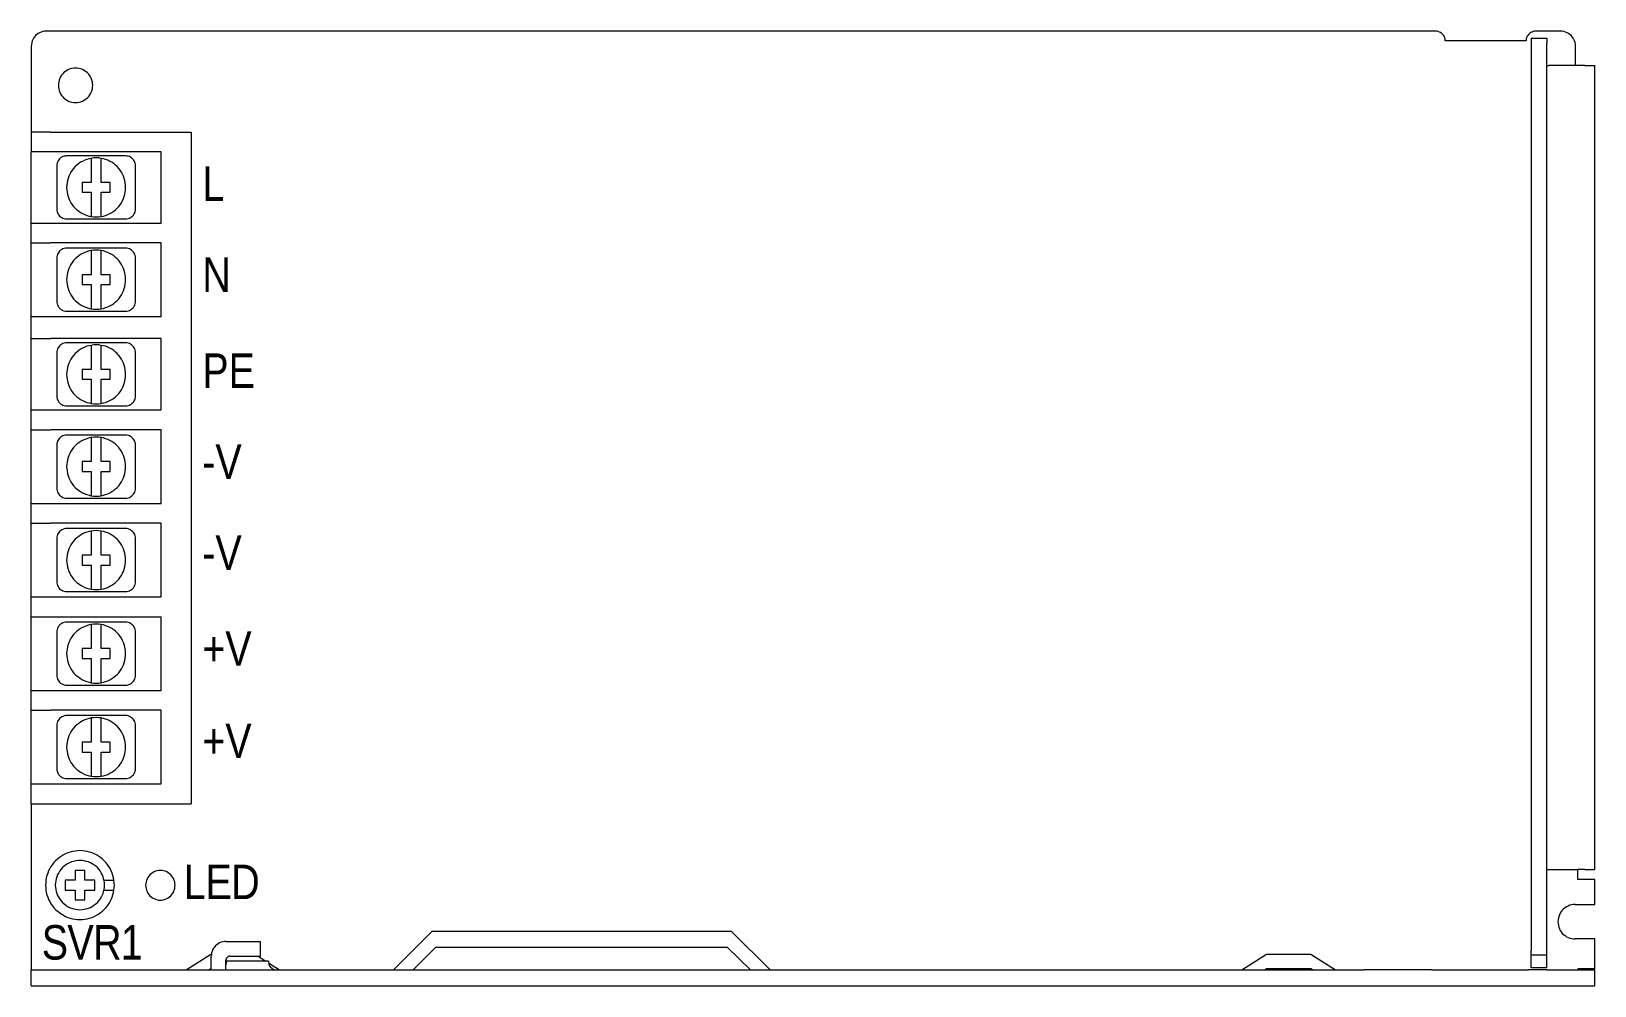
# Model space of a CAD drawing. Extents: x -27 to 195, y 10 to 250.
# Drawn here: x -27.2 to 131.7, y 152.8 to 249.8 of the extents above.
import ezdxf

# ---------------------------------------------------------------- set-up
doc = ezdxf.new("R2010")
doc.units = 0
doc.layers.get('0').update_dxf_attribs({"lineweight": 25})
doc.styles.add('textstyle5', font='')
doc.styles.get('textstyle5').set_extended_font_data('ArialNarrow')

msp = doc.modelspace()

# ---------------------------------------------------------------- linework, layer by layer
at = {"color": 0, "lineweight": 9, "flags": 128}
for points in [[(-25.66, 249.77), (-25.82, 249.77), (-25.99, 249.74), (-26.15, 249.69), (-26.31, 249.62), (-26.46, 249.55), (-26.59, 249.44), (-26.71, 249.34), (-26.83, 249.21), (-26.92, 249.07), (-27.01, 248.92), (-27.07, 248.78), (-27.11, 248.61), (-27.14, 248.44), (-27.15, 248.27)], [(115.57, 249.77), (-25.66, 249.77)], [(116.56, 248.78), (116.56, 248.91), (116.53, 249.03), (116.49, 249.16), (116.43, 249.28), (116.36, 249.38), (116.28, 249.49), (116.18, 249.56), (116.07, 249.63), (115.96, 249.69), (115.82, 249.74), (115.7, 249.77), (115.57, 249.77)], [(125.77, 249.77), (125.63, 249.77), (125.5, 249.74), (125.38, 249.69), (125.26, 249.63), (125.16, 249.56), (125.06, 249.49), (124.97, 249.38), (124.89, 249.28), (124.83, 249.16), (124.79, 249.03), (124.78, 248.91), (124.76, 248.78)], [(128.28, 249.77), (125.77, 249.77)], [(129.78, 248.27), (129.78, 248.44), (129.75, 248.61), (129.7, 248.78), (129.63, 248.92), (129.55, 249.07), (129.45, 249.21), (129.35, 249.34), (129.21, 249.44), (129.08, 249.55), (128.93, 249.62), (128.77, 249.69), (128.62, 249.74), (128.44, 249.77), (128.28, 249.77)], [(-27.15, 248.27), (-27.15, 239.53)], [(124.76, 248.78), (116.56, 248.78)], [(125.28, 249.07), (126.88, 249.07)], [(125.28, 249.07), (125.28, 248.57)], [(125.28, 248.57), (125.28, 156.36)], [(126.88, 249.07), (126.88, 248.57)], [(126.88, 246.28), (126.88, 248.57)], [(129.78, 246.28), (129.78, 248.27)], [(-20.91, 244.28), (-20.93, 244.46), (-20.94, 244.63), (-21, 244.81), (-21.06, 244.99), (-21.15, 245.15), (-21.24, 245.3), (-21.35, 245.45), (-21.49, 245.58), (-21.64, 245.68), (-21.78, 245.79), (-21.95, 245.88), (-22.12, 245.94), (-22.29, 245.98), (-22.48, 246.01), (-22.66, 246.02), (-22.83, 246.01), (-23.03, 245.98), (-23.2, 245.94), (-23.37, 245.88), (-23.53, 245.79), (-23.69, 245.68), (-23.83, 245.58), (-23.96, 245.45), (-24.08, 245.3), (-24.17, 245.15), (-24.25, 244.99), (-24.31, 244.81), (-24.37, 244.63), (-24.4, 244.46), (-24.4, 244.28)], [(126.88, 164.58), (126.88, 246.28)], [(126.88, 246.28), (127.08, 246.28)], [(129.78, 246.28), (127.08, 246.28)], [(130.75, 246.28), (129.78, 246.28)], [(130.75, 246.28), (131.74, 246.28)], [(131.74, 164.58), (131.74, 246.28)], [(-24.4, 244.28), (-24.4, 244.09), (-24.37, 243.91), (-24.31, 243.73), (-24.25, 243.57), (-24.17, 243.4), (-24.08, 243.24), (-23.96, 243.11), (-23.83, 242.98), (-23.69, 242.86), (-23.53, 242.75), (-23.37, 242.68), (-23.2, 242.61), (-23.03, 242.56), (-22.83, 242.53), (-22.66, 242.52), (-22.48, 242.53), (-22.29, 242.56), (-22.12, 242.61), (-21.95, 242.68), (-21.78, 242.75), (-21.64, 242.86), (-21.49, 242.98), (-21.35, 243.11), (-21.24, 243.24), (-21.15, 243.4), (-21.06, 243.57), (-21, 243.73), (-20.94, 243.91), (-20.93, 244.09), (-20.91, 244.28)], [(-27.15, 239.53), (-27.15, 237.53)], [(-25.16, 239.53), (-27.15, 239.53)], [(-27.15, 239.53), (-27.15, 237.53)], [(-25.16, 239.53), (-10.92, 239.53)], [(-10.92, 239.53), (-10.92, 171.27)], [(-27.15, 230.28), (-27.15, 237.53)], [(-25.16, 237.53), (-27.15, 237.53)], [(-27.15, 230.28), (-27.15, 237.53)], [(-13.96, 237.53), (-25.16, 237.53)], [(-23.56, 237.1), (-23.69, 237.09), (-23.81, 237.07), (-23.94, 237.03), (-24.06, 236.97), (-24.17, 236.89), (-24.27, 236.81), (-24.34, 236.7), (-24.42, 236.6), (-24.48, 236.48), (-24.52, 236.36), (-24.55, 236.23), (-24.55, 236.09)], [(-17.57, 237.1), (-23.56, 237.1)], [(-21.06, 236.85), (-21.28, 236.81), (-21.52, 236.75), (-21.72, 236.66), (-21.95, 236.55), (-22.14, 236.45), (-22.33, 236.32), (-22.52, 236.17), (-22.69, 236.01), (-22.85, 235.83), (-23, 235.65), (-23.12, 235.46), (-23.23, 235.25), (-23.34, 235.04), (-23.41, 234.82), (-23.47, 234.6), (-23.51, 234.36), (-23.54, 234.13), (-23.56, 233.9), (-23.54, 233.67), (-23.51, 233.43), (-23.47, 233.21), (-23.41, 232.97), (-23.34, 232.77), (-23.23, 232.54), (-23.12, 232.34), (-23, 232.14), (-22.85, 231.97), (-22.69, 231.79), (-22.52, 231.63), (-22.33, 231.48), (-22.14, 231.36), (-21.95, 231.24), (-21.72, 231.14), (-21.52, 231.05), (-21.28, 230.99), (-21.06, 230.95)], [(-20.05, 236.85), (-20.3, 236.89), (-20.56, 236.89), (-20.81, 236.89), (-21.06, 236.85)], [(-21.06, 236.85), (-21.06, 235.31)], [(-20.05, 235.31), (-20.05, 236.85)], [(-20.05, 230.95), (-19.83, 230.99), (-19.61, 231.05), (-19.39, 231.14), (-19.18, 231.24), (-18.97, 231.36), (-18.78, 231.48), (-18.6, 231.63), (-18.42, 231.79), (-18.26, 231.97), (-18.13, 232.14), (-18, 232.34), (-17.88, 232.54), (-17.79, 232.77), (-17.7, 232.97), (-17.64, 233.21), (-17.6, 233.43), (-17.57, 233.67), (-17.57, 233.9), (-17.57, 234.13), (-17.6, 234.36), (-17.64, 234.6), (-17.7, 234.82), (-17.79, 235.04), (-17.88, 235.25), (-18, 235.46), (-18.13, 235.65), (-18.26, 235.83), (-18.42, 236.01), (-18.6, 236.17), (-18.78, 236.32), (-18.97, 236.45), (-19.18, 236.55), (-19.39, 236.66), (-19.61, 236.75), (-19.83, 236.81), (-20.05, 236.85)], [(-16.56, 236.09), (-16.57, 236.23), (-16.59, 236.36), (-16.63, 236.48), (-16.69, 236.6), (-16.77, 236.7), (-16.86, 236.81), (-16.96, 236.89), (-17.06, 236.97), (-17.18, 237.03), (-17.3, 237.07), (-17.43, 237.09), (-17.57, 237.1)], [(-13.96, 230.28), (-13.96, 237.53)], [(-24.55, 236.09), (-24.55, 231.7)], [(-21.06, 235.31), (-21.06, 234.39)], [(-20.05, 234.39), (-20.05, 235.31)], [(-16.56, 231.7), (-16.56, 236.09)], [(-21.06, 234.39), (-21.98, 234.39)], [(-21.98, 234.39), (-21.98, 233.4)], [(-19.15, 234.39), (-20.05, 234.39)], [(-19.15, 233.4), (-19.15, 234.39)], [(-21.98, 233.4), (-21.06, 233.4)], [(-21.06, 233.4), (-21.06, 232.48)], [(-21.06, 232.48), (-21.06, 230.95)], [(-20.05, 232.48), (-20.05, 233.4)], [(-20.05, 233.4), (-19.15, 233.4)], [(-20.05, 230.95), (-20.05, 232.48)], [(-24.55, 231.7), (-24.55, 231.57), (-24.52, 231.43), (-24.48, 231.32), (-24.42, 231.2), (-24.34, 231.09), (-24.27, 230.99), (-24.17, 230.9), (-24.06, 230.83), (-23.94, 230.77), (-23.81, 230.74), (-23.69, 230.71), (-23.56, 230.69)], [(-23.56, 230.69), (-17.57, 230.69)], [(-21.06, 230.95), (-20.81, 230.92), (-20.56, 230.9), (-20.3, 230.92), (-20.05, 230.95)], [(-17.57, 230.69), (-17.43, 230.71), (-17.3, 230.74), (-17.18, 230.77), (-17.06, 230.83), (-16.96, 230.9), (-16.86, 230.99), (-16.77, 231.09), (-16.69, 231.2), (-16.63, 231.32), (-16.59, 231.43), (-16.57, 231.57), (-16.56, 231.7)], [(-27.15, 230.28), (-25.16, 230.28)], [(-27.15, 228.27), (-27.15, 230.28)], [(-27.15, 228.27), (-27.15, 230.28)], [(-25.16, 230.28), (-13.96, 230.28)], [(-27.15, 228.27), (-25.16, 228.27)], [(-27.15, 220.78), (-27.15, 228.27)], [(-27.15, 220.78), (-27.15, 228.27)], [(-13.96, 228.27), (-25.16, 228.27)], [(-23.56, 227.72), (-23.69, 227.72), (-23.81, 227.69), (-23.94, 227.65), (-24.06, 227.59), (-24.17, 227.51), (-24.27, 227.42), (-24.34, 227.33), (-24.42, 227.22), (-24.48, 227.11), (-24.52, 226.98), (-24.55, 226.86), (-24.55, 226.73)], [(-17.57, 227.72), (-23.56, 227.72)], [(-21.06, 227.48), (-21.28, 227.44), (-21.52, 227.36), (-21.72, 227.29), (-21.95, 227.19), (-22.14, 227.07), (-22.33, 226.93), (-22.52, 226.79), (-22.69, 226.64), (-22.85, 226.46), (-23, 226.27), (-23.12, 226.08), (-23.23, 225.87), (-23.34, 225.66), (-23.41, 225.44), (-23.47, 225.22), (-23.51, 225), (-23.54, 224.76), (-23.56, 224.52), (-23.54, 224.29), (-23.51, 224.06), (-23.47, 223.83), (-23.41, 223.61), (-23.34, 223.38), (-23.23, 223.18), (-23.12, 222.97), (-23, 222.78), (-22.85, 222.58), (-22.69, 222.42), (-22.52, 222.26), (-22.33, 222.11), (-22.14, 221.98), (-21.95, 221.86), (-21.72, 221.76), (-21.52, 221.68), (-21.28, 221.61), (-21.06, 221.56)], [(-20.05, 227.48), (-20.3, 227.51), (-20.56, 227.53), (-20.81, 227.51), (-21.06, 227.48)], [(-21.06, 227.48), (-21.06, 225.94)], [(-20.05, 225.94), (-20.05, 227.48)], [(-20.05, 221.56), (-19.83, 221.61), (-19.61, 221.68), (-19.39, 221.76), (-19.18, 221.86), (-18.97, 221.98), (-18.78, 222.11), (-18.6, 222.26), (-18.42, 222.42), (-18.26, 222.58), (-18.13, 222.78), (-18, 222.97), (-17.88, 223.18), (-17.79, 223.38), (-17.7, 223.61), (-17.64, 223.83), (-17.6, 224.06), (-17.57, 224.29), (-17.57, 224.52), (-17.57, 224.76), (-17.6, 225), (-17.64, 225.22), (-17.7, 225.44), (-17.79, 225.66), (-17.88, 225.87), (-18, 226.08), (-18.13, 226.27), (-18.26, 226.46), (-18.42, 226.64), (-18.6, 226.79), (-18.78, 226.93), (-18.97, 227.07), (-19.18, 227.19), (-19.39, 227.29), (-19.61, 227.36), (-19.83, 227.44), (-20.05, 227.48)], [(-16.56, 226.73), (-16.57, 226.86), (-16.59, 226.98), (-16.63, 227.11), (-16.69, 227.22), (-16.77, 227.33), (-16.86, 227.42), (-16.96, 227.51), (-17.06, 227.59), (-17.18, 227.65), (-17.3, 227.69), (-17.43, 227.72), (-17.57, 227.72)], [(-13.96, 220.78), (-13.96, 228.27)], [(-24.55, 226.73), (-24.55, 222.32)], [(-21.06, 225.94), (-21.06, 225.03)], [(-20.05, 225.03), (-20.05, 225.94)], [(-16.56, 222.32), (-16.56, 226.73)], [(-21.98, 225.03), (-21.98, 224.02)], [(-21.06, 225.03), (-21.98, 225.03)], [(-19.15, 225.03), (-20.05, 225.03)], [(-19.15, 224.02), (-19.15, 225.03)], [(-21.98, 224.02), (-21.06, 224.02)], [(-21.06, 224.02), (-21.06, 223.1)], [(-21.06, 223.1), (-21.06, 221.56)], [(-20.05, 223.1), (-20.05, 224.02)], [(-20.05, 224.02), (-19.15, 224.02)], [(-20.05, 221.56), (-20.05, 223.1)], [(-24.55, 222.32), (-24.55, 222.2), (-24.52, 222.07), (-24.48, 221.93), (-24.42, 221.83), (-24.34, 221.71), (-24.27, 221.62), (-24.17, 221.53), (-24.06, 221.46), (-23.94, 221.4), (-23.81, 221.36), (-23.69, 221.33), (-23.56, 221.33)], [(-23.56, 221.33), (-17.57, 221.33)], [(-21.06, 221.56), (-20.81, 221.53), (-20.56, 221.52), (-20.3, 221.53), (-20.05, 221.56)], [(-17.57, 221.33), (-17.43, 221.33), (-17.3, 221.36), (-17.18, 221.4), (-17.06, 221.46), (-16.96, 221.53), (-16.86, 221.62), (-16.77, 221.71), (-16.69, 221.83), (-16.63, 221.93), (-16.59, 222.07), (-16.57, 222.2), (-16.56, 222.32)], [(-27.15, 220.78), (-25.16, 220.78)], [(-27.15, 220.01), (-27.15, 220.78)], [(-27.15, 220.01), (-27.15, 220.78)], [(-27.15, 218.53), (-27.15, 220.01)], [(-25.16, 220.78), (-13.96, 220.78)], [(-27.15, 218.53), (-25.16, 218.53)], [(-27.15, 211.28), (-27.15, 218.53)], [(-13.96, 218.53), (-25.16, 218.53)], [(-23.56, 218.1), (-23.69, 218.09), (-23.81, 218.07), (-23.94, 218.03), (-24.06, 217.97), (-24.17, 217.89), (-24.27, 217.8), (-24.34, 217.7), (-24.42, 217.6), (-24.48, 217.48), (-24.52, 217.36), (-24.55, 217.23), (-24.55, 217.09)], [(-17.57, 218.1), (-23.56, 218.1)], [(-21.06, 217.85), (-21.28, 217.8), (-21.52, 217.75), (-21.72, 217.66), (-21.95, 217.55), (-22.14, 217.45), (-22.33, 217.32), (-22.52, 217.17), (-22.69, 217.01), (-22.85, 216.83), (-23, 216.65), (-23.12, 216.46), (-23.23, 216.25), (-23.34, 216.04), (-23.41, 215.82), (-23.47, 215.6), (-23.51, 215.36), (-23.54, 215.13), (-23.56, 214.9), (-23.54, 214.67), (-23.51, 214.43), (-23.47, 214.21), (-23.41, 213.97), (-23.34, 213.77), (-23.23, 213.54), (-23.12, 213.34), (-23, 213.14), (-22.85, 212.97), (-22.69, 212.79), (-22.52, 212.63), (-22.33, 212.48), (-22.14, 212.36), (-21.95, 212.24), (-21.72, 212.14), (-21.52, 212.05), (-21.28, 211.99), (-21.06, 211.94)], [(-20.05, 217.85), (-20.3, 217.89), (-20.56, 217.89), (-20.81, 217.89), (-21.06, 217.85)], [(-21.06, 217.85), (-21.06, 216.31)], [(-20.05, 216.31), (-20.05, 217.85)], [(-20.05, 211.94), (-19.83, 211.99), (-19.61, 212.05), (-19.39, 212.14), (-19.18, 212.24), (-18.97, 212.36), (-18.78, 212.48), (-18.6, 212.63), (-18.42, 212.79), (-18.26, 212.97), (-18.13, 213.14), (-18, 213.34), (-17.88, 213.54), (-17.79, 213.77), (-17.7, 213.97), (-17.64, 214.21), (-17.6, 214.43), (-17.57, 214.67), (-17.57, 214.9), (-17.57, 215.13), (-17.6, 215.36), (-17.64, 215.6), (-17.7, 215.82), (-17.79, 216.04), (-17.88, 216.25), (-18, 216.46), (-18.13, 216.65), (-18.26, 216.83), (-18.42, 217.01), (-18.6, 217.17), (-18.78, 217.32), (-18.97, 217.45), (-19.18, 217.55), (-19.39, 217.66), (-19.61, 217.75), (-19.83, 217.8), (-20.05, 217.85)], [(-16.56, 217.09), (-16.57, 217.23), (-16.59, 217.36), (-16.63, 217.48), (-16.69, 217.6), (-16.77, 217.7), (-16.86, 217.8), (-16.96, 217.89), (-17.06, 217.97), (-17.18, 218.03), (-17.3, 218.07), (-17.43, 218.09), (-17.57, 218.1)], [(-13.96, 211.28), (-13.96, 218.53)], [(-24.55, 217.09), (-24.55, 212.7)], [(-21.06, 216.31), (-21.06, 215.39)], [(-20.05, 215.39), (-20.05, 216.31)], [(-16.56, 212.7), (-16.56, 217.09)], [(-21.98, 215.39), (-21.98, 214.4)], [(-21.06, 215.39), (-21.98, 215.39)], [(-19.15, 215.39), (-20.05, 215.39)], [(-19.15, 214.4), (-19.15, 215.39)], [(-21.98, 214.4), (-21.06, 214.4)], [(-21.06, 214.4), (-21.06, 213.48)], [(-21.06, 213.48), (-21.06, 211.94)], [(-20.05, 213.48), (-20.05, 214.4)], [(-20.05, 214.4), (-19.15, 214.4)], [(-20.05, 211.94), (-20.05, 213.48)], [(-24.55, 212.7), (-24.55, 212.57), (-24.52, 212.43), (-24.48, 212.31), (-24.42, 212.2), (-24.34, 212.09), (-24.27, 211.99), (-24.17, 211.9), (-24.06, 211.83), (-23.94, 211.77), (-23.81, 211.74), (-23.69, 211.71), (-23.56, 211.69)], [(-23.56, 211.69), (-17.57, 211.69)], [(-21.06, 211.94), (-20.81, 211.92), (-20.56, 211.9), (-20.3, 211.92), (-20.05, 211.94)], [(-17.57, 211.69), (-17.43, 211.71), (-17.3, 211.74), (-17.18, 211.77), (-17.06, 211.83), (-16.96, 211.9), (-16.86, 211.99), (-16.77, 212.09), (-16.69, 212.2), (-16.63, 212.31), (-16.59, 212.43), (-16.57, 212.57), (-16.56, 212.7)], [(-27.15, 211.28), (-25.16, 211.28)], [(-27.15, 209.8), (-27.15, 211.28)], [(-27.15, 209.27), (-27.15, 209.8)], [(-27.15, 209.27), (-27.15, 209.8)], [(-25.16, 211.28), (-13.96, 211.28)], [(-27.15, 209.27), (-25.16, 209.27)], [(-27.15, 201.78), (-27.15, 209.27)], [(-27.15, 201.78), (-27.15, 209.27)], [(-13.96, 209.27), (-25.16, 209.27)], [(-23.56, 208.72), (-23.69, 208.72), (-23.81, 208.69), (-23.94, 208.64), (-24.06, 208.59), (-24.17, 208.51), (-24.27, 208.42), (-24.34, 208.33), (-24.42, 208.22), (-24.48, 208.11), (-24.52, 207.98), (-24.55, 207.86), (-24.55, 207.73)], [(-17.57, 208.72), (-23.56, 208.72)], [(-21.06, 208.48), (-21.28, 208.44), (-21.52, 208.36), (-21.72, 208.29), (-21.95, 208.19), (-22.14, 208.07), (-22.33, 207.93), (-22.52, 207.79), (-22.69, 207.64), (-22.85, 207.46), (-23, 207.27), (-23.12, 207.08), (-23.23, 206.87), (-23.34, 206.66), (-23.41, 206.44), (-23.47, 206.22), (-23.51, 205.98), (-23.54, 205.76), (-23.56, 205.52), (-23.54, 205.29), (-23.51, 205.06), (-23.47, 204.83), (-23.41, 204.6), (-23.34, 204.38), (-23.23, 204.18), (-23.12, 203.97), (-23, 203.78), (-22.85, 203.58), (-22.69, 203.41), (-22.52, 203.26), (-22.33, 203.11), (-22.14, 202.98), (-21.95, 202.86), (-21.72, 202.76), (-21.52, 202.68), (-21.28, 202.61), (-21.06, 202.56)], [(-20.05, 208.48), (-20.3, 208.51), (-20.56, 208.53), (-20.81, 208.51), (-21.06, 208.48)], [(-21.06, 208.48), (-21.06, 206.94)], [(-20.05, 206.94), (-20.05, 208.48)], [(-20.05, 202.56), (-19.83, 202.61), (-19.61, 202.68), (-19.39, 202.76), (-19.18, 202.86), (-18.97, 202.98), (-18.78, 203.11), (-18.6, 203.26), (-18.42, 203.41), (-18.26, 203.58), (-18.13, 203.78), (-18, 203.97), (-17.88, 204.18), (-17.79, 204.38), (-17.7, 204.6), (-17.64, 204.83), (-17.6, 205.06), (-17.57, 205.29), (-17.57, 205.52), (-17.57, 205.76), (-17.6, 205.98), (-17.64, 206.22), (-17.7, 206.44), (-17.79, 206.66), (-17.88, 206.87), (-18, 207.08), (-18.13, 207.27), (-18.26, 207.46), (-18.42, 207.64), (-18.6, 207.79), (-18.78, 207.93), (-18.97, 208.07), (-19.18, 208.19), (-19.39, 208.29), (-19.61, 208.36), (-19.83, 208.44), (-20.05, 208.48)], [(-16.56, 207.73), (-16.57, 207.86), (-16.59, 207.98), (-16.63, 208.11), (-16.69, 208.22), (-16.77, 208.33), (-16.86, 208.42), (-16.96, 208.51), (-17.06, 208.59), (-17.18, 208.64), (-17.3, 208.69), (-17.43, 208.72), (-17.57, 208.72)], [(-13.96, 201.78), (-13.96, 209.27)], [(-24.55, 207.73), (-24.55, 203.32)], [(-21.06, 206.94), (-21.06, 206.03)], [(-20.05, 206.03), (-20.05, 206.94)], [(-16.56, 203.32), (-16.56, 207.73)], [(-21.98, 206.03), (-21.98, 205.02)], [(-21.06, 206.03), (-21.98, 206.03)], [(-21.98, 205.02), (-21.06, 205.02)], [(-21.06, 205.02), (-21.06, 204.1)], [(-19.15, 206.03), (-20.05, 206.03)], [(-20.05, 204.1), (-20.05, 205.02)], [(-20.05, 205.02), (-19.15, 205.02)], [(-19.15, 205.02), (-19.15, 206.03)], [(-21.06, 204.1), (-21.06, 202.56)], [(-20.05, 202.56), (-20.05, 204.1)], [(-24.55, 203.32), (-24.55, 203.2), (-24.52, 203.07), (-24.48, 202.93), (-24.42, 202.83), (-24.34, 202.71), (-24.27, 202.62), (-24.17, 202.53), (-24.06, 202.46), (-23.94, 202.4), (-23.81, 202.36), (-23.69, 202.33), (-23.56, 202.33)], [(-23.56, 202.33), (-17.57, 202.33)], [(-21.06, 202.56), (-20.81, 202.53), (-20.56, 202.52), (-20.3, 202.53), (-20.05, 202.56)], [(-17.57, 202.33), (-17.43, 202.33), (-17.3, 202.36), (-17.18, 202.4), (-17.06, 202.46), (-16.96, 202.53), (-16.86, 202.62), (-16.77, 202.71), (-16.69, 202.83), (-16.63, 202.93), (-16.59, 203.07), (-16.57, 203.2), (-16.56, 203.32)], [(-27.15, 201.78), (-25.16, 201.78)], [(-27.15, 199.77), (-27.15, 201.78)], [(-27.15, 199.77), (-27.15, 201.78)], [(-25.16, 201.78), (-13.96, 201.78)], [(-27.15, 199.77), (-25.16, 199.77)], [(-27.15, 192.28), (-27.15, 199.77)], [(-27.15, 192.28), (-27.15, 199.77)], [(-13.96, 199.77), (-25.16, 199.77)], [(-23.56, 199.22), (-23.69, 199.22), (-23.81, 199.19), (-23.94, 199.14), (-24.06, 199.09), (-24.17, 199.01), (-24.27, 198.92), (-24.34, 198.83), (-24.42, 198.72), (-24.48, 198.61), (-24.52, 198.48), (-24.55, 198.36), (-24.55, 198.23)], [(-17.57, 199.22), (-23.56, 199.22)], [(-21.06, 198.98), (-21.28, 198.94), (-21.52, 198.86), (-21.72, 198.79), (-21.95, 198.69), (-22.14, 198.57), (-22.33, 198.43), (-22.52, 198.29), (-22.69, 198.14), (-22.85, 197.96), (-23, 197.77), (-23.12, 197.58), (-23.23, 197.37), (-23.34, 197.16), (-23.41, 196.94), (-23.47, 196.72), (-23.51, 196.48), (-23.54, 196.26), (-23.56, 196.02), (-23.54, 195.79), (-23.51, 195.56), (-23.47, 195.33), (-23.41, 195.1), (-23.34, 194.88), (-23.23, 194.68), (-23.12, 194.47), (-23, 194.28), (-22.85, 194.08), (-22.69, 193.91), (-22.52, 193.76), (-22.33, 193.61), (-22.14, 193.48), (-21.95, 193.36), (-21.72, 193.25), (-21.52, 193.18), (-21.28, 193.11), (-21.06, 193.06)], [(-20.05, 198.98), (-20.3, 199.01), (-20.56, 199.03), (-20.81, 199.01), (-21.06, 198.98)], [(-21.06, 198.98), (-21.06, 197.44)], [(-20.05, 197.44), (-20.05, 198.98)], [(-20.05, 193.06), (-19.83, 193.11), (-19.61, 193.18), (-19.39, 193.25), (-19.18, 193.36), (-18.97, 193.48), (-18.78, 193.61), (-18.6, 193.76), (-18.42, 193.91), (-18.26, 194.08), (-18.13, 194.28), (-18, 194.47), (-17.88, 194.68), (-17.79, 194.88), (-17.7, 195.1), (-17.64, 195.33), (-17.6, 195.56), (-17.57, 195.79), (-17.57, 196.02), (-17.57, 196.26), (-17.6, 196.48), (-17.64, 196.72), (-17.7, 196.94), (-17.79, 197.16), (-17.88, 197.37), (-18, 197.58), (-18.13, 197.77), (-18.26, 197.96), (-18.42, 198.14), (-18.6, 198.29), (-18.78, 198.43), (-18.97, 198.57), (-19.18, 198.69), (-19.39, 198.79), (-19.61, 198.86), (-19.83, 198.94), (-20.05, 198.98)], [(-16.56, 198.23), (-16.57, 198.36), (-16.59, 198.48), (-16.63, 198.61), (-16.69, 198.72), (-16.77, 198.83), (-16.86, 198.92), (-16.96, 199.01), (-17.06, 199.09), (-17.18, 199.14), (-17.3, 199.19), (-17.43, 199.22), (-17.57, 199.22)], [(-13.96, 192.28), (-13.96, 199.77)], [(-24.55, 198.23), (-24.55, 193.82)], [(-21.06, 197.44), (-21.06, 196.53)], [(-20.05, 196.53), (-20.05, 197.44)], [(-16.56, 193.82), (-16.56, 198.23)], [(-21.98, 196.53), (-21.98, 195.52)], [(-21.06, 196.53), (-21.98, 196.53)], [(-21.98, 195.52), (-21.06, 195.52)], [(-21.06, 195.52), (-21.06, 194.6)], [(-19.15, 196.53), (-20.05, 196.53)], [(-20.05, 194.6), (-20.05, 195.52)], [(-20.05, 195.52), (-19.15, 195.52)], [(-19.15, 195.52), (-19.15, 196.53)], [(-21.06, 194.6), (-21.06, 193.06)], [(-20.05, 193.06), (-20.05, 194.6)], [(-27.15, 192.28), (-25.16, 192.28)], [(-27.15, 190.27), (-27.15, 192.28)], [(-27.15, 190.27), (-27.15, 192.28)], [(-25.16, 192.28), (-13.96, 192.28)], [(-24.55, 193.82), (-24.55, 193.7), (-24.52, 193.57), (-24.48, 193.43), (-24.42, 193.33), (-24.34, 193.21), (-24.27, 193.12), (-24.17, 193.03), (-24.06, 192.96), (-23.94, 192.9), (-23.81, 192.86), (-23.69, 192.83), (-23.56, 192.83)], [(-23.56, 192.83), (-17.57, 192.83)], [(-21.06, 193.06), (-20.81, 193.03), (-20.56, 193.02), (-20.3, 193.03), (-20.05, 193.06)], [(-17.57, 192.83), (-17.43, 192.83), (-17.3, 192.86), (-17.18, 192.9), (-17.06, 192.96), (-16.96, 193.03), (-16.86, 193.12), (-16.77, 193.21), (-16.69, 193.33), (-16.63, 193.43), (-16.59, 193.57), (-16.57, 193.7), (-16.56, 193.82)], [(-27.15, 190.27), (-25.16, 190.27)], [(-27.15, 182.78), (-27.15, 190.27)], [(-27.15, 182.78), (-27.15, 190.27)], [(-25.16, 190.27), (-13.96, 190.27)], [(-23.56, 189.72), (-23.69, 189.72), (-23.81, 189.69), (-23.94, 189.64), (-24.06, 189.59), (-24.17, 189.51), (-24.27, 189.42), (-24.34, 189.33), (-24.42, 189.22), (-24.48, 189.11), (-24.52, 188.98), (-24.55, 188.84), (-24.55, 188.73)], [(-17.57, 189.72), (-23.56, 189.72)], [(-21.06, 189.48), (-21.28, 189.44), (-21.52, 189.36), (-21.72, 189.29), (-21.95, 189.19), (-22.14, 189.07), (-22.33, 188.93), (-22.52, 188.79), (-22.69, 188.64), (-22.85, 188.46), (-23, 188.27), (-23.12, 188.08), (-23.23, 187.87), (-23.34, 187.66), (-23.41, 187.44), (-23.47, 187.22), (-23.51, 186.98), (-23.54, 186.76), (-23.56, 186.52), (-23.54, 186.28), (-23.51, 186.06), (-23.47, 185.83), (-23.41, 185.6), (-23.34, 185.38), (-23.23, 185.18), (-23.12, 184.97), (-23, 184.78), (-22.85, 184.58), (-22.69, 184.41), (-22.52, 184.26), (-22.33, 184.11), (-22.14, 183.98), (-21.95, 183.86), (-21.72, 183.75), (-21.52, 183.68), (-21.28, 183.61), (-21.06, 183.56)], [(-20.05, 189.48), (-20.3, 189.51), (-20.56, 189.53), (-20.81, 189.51), (-21.06, 189.48)], [(-21.06, 189.48), (-21.06, 187.94)], [(-20.05, 187.94), (-20.05, 189.48)], [(-20.05, 183.56), (-19.83, 183.61), (-19.61, 183.68), (-19.39, 183.75), (-19.18, 183.86), (-18.97, 183.98), (-18.78, 184.11), (-18.6, 184.26), (-18.42, 184.41), (-18.26, 184.58), (-18.13, 184.78), (-18, 184.97), (-17.88, 185.18), (-17.79, 185.38), (-17.7, 185.6), (-17.64, 185.83), (-17.6, 186.06), (-17.57, 186.28), (-17.57, 186.52), (-17.57, 186.76), (-17.6, 186.98), (-17.64, 187.22), (-17.7, 187.44), (-17.79, 187.66), (-17.88, 187.87), (-18, 188.08), (-18.13, 188.27), (-18.26, 188.46), (-18.42, 188.64), (-18.6, 188.79), (-18.78, 188.93), (-18.97, 189.07), (-19.18, 189.19), (-19.39, 189.29), (-19.61, 189.36), (-19.83, 189.44), (-20.05, 189.48)], [(-16.56, 188.73), (-16.57, 188.84), (-16.59, 188.98), (-16.63, 189.11), (-16.69, 189.22), (-16.77, 189.33), (-16.86, 189.42), (-16.96, 189.51), (-17.06, 189.59), (-17.18, 189.64), (-17.3, 189.69), (-17.43, 189.72), (-17.57, 189.72)], [(-13.96, 182.78), (-13.96, 190.27)], [(-24.55, 188.73), (-24.55, 184.32)], [(-21.06, 187.94), (-21.06, 187.03)], [(-20.05, 187.03), (-20.05, 187.94)], [(-16.56, 184.32), (-16.56, 188.73)], [(-21.06, 187.03), (-21.98, 187.03)], [(-21.98, 187.03), (-21.98, 186.02)], [(-21.98, 186.02), (-21.06, 186.02)], [(-21.06, 186.02), (-21.06, 185.1)], [(-19.15, 187.03), (-20.05, 187.03)], [(-20.05, 185.1), (-20.05, 186.02)], [(-20.05, 186.02), (-19.15, 186.02)], [(-19.15, 186.02), (-19.15, 187.03)], [(-21.06, 185.1), (-21.06, 183.56)], [(-20.05, 183.56), (-20.05, 185.1)], [(-27.15, 182.78), (-25.16, 182.78)], [(-27.15, 180.77), (-27.15, 182.78)], [(-27.15, 180.77), (-27.15, 182.78)], [(-25.16, 182.78), (-13.96, 182.78)], [(-24.55, 184.32), (-24.55, 184.18), (-24.52, 184.07), (-24.48, 183.93), (-24.42, 183.83), (-24.34, 183.71), (-24.27, 183.62), (-24.17, 183.53), (-24.06, 183.46), (-23.94, 183.4), (-23.81, 183.36), (-23.69, 183.33), (-23.56, 183.33)], [(-23.56, 183.33), (-17.57, 183.33)], [(-21.06, 183.56), (-20.81, 183.53), (-20.56, 183.52), (-20.3, 183.53), (-20.05, 183.56)], [(-17.57, 183.33), (-17.43, 183.33), (-17.3, 183.36), (-17.18, 183.4), (-17.06, 183.46), (-16.96, 183.53), (-16.86, 183.62), (-16.77, 183.71), (-16.69, 183.83), (-16.63, 183.93), (-16.59, 184.07), (-16.57, 184.18), (-16.56, 184.32)], [(-27.15, 180.77), (-25.16, 180.77)], [(-27.15, 173.28), (-27.15, 180.77)], [(-27.15, 173.28), (-27.15, 180.77)], [(-13.96, 180.77), (-25.16, 180.77)], [(-23.56, 180.22), (-23.69, 180.22), (-23.81, 180.19), (-23.94, 180.14), (-24.06, 180.08), (-24.17, 180.01), (-24.27, 179.92), (-24.34, 179.83), (-24.42, 179.71), (-24.48, 179.61), (-24.52, 179.48), (-24.55, 179.34), (-24.55, 179.23)], [(-17.57, 180.22), (-23.56, 180.22)], [(-21.06, 179.98), (-21.28, 179.94), (-21.52, 179.86), (-21.72, 179.79), (-21.95, 179.69), (-22.14, 179.57), (-22.33, 179.43), (-22.52, 179.29), (-22.69, 179.14), (-22.85, 178.96), (-23, 178.77), (-23.12, 178.58), (-23.23, 178.37), (-23.34, 178.16), (-23.41, 177.94), (-23.47, 177.72), (-23.51, 177.48), (-23.54, 177.26), (-23.56, 177.02), (-23.54, 176.78), (-23.51, 176.56), (-23.47, 176.33), (-23.41, 176.1), (-23.34, 175.88), (-23.23, 175.67), (-23.12, 175.47), (-23, 175.28), (-22.85, 175.08), (-22.69, 174.91), (-22.52, 174.76), (-22.33, 174.61), (-22.14, 174.48), (-21.95, 174.36), (-21.72, 174.25), (-21.52, 174.18), (-21.28, 174.11), (-21.06, 174.06)], [(-20.05, 179.98), (-20.3, 180.01), (-20.56, 180.03), (-20.81, 180.01), (-21.06, 179.98)], [(-21.06, 179.98), (-21.06, 178.44)], [(-20.05, 178.44), (-20.05, 179.98)], [(-20.05, 174.06), (-19.83, 174.11), (-19.61, 174.18), (-19.39, 174.25), (-19.18, 174.36), (-18.97, 174.48), (-18.78, 174.61), (-18.6, 174.76), (-18.42, 174.91), (-18.26, 175.08), (-18.13, 175.28), (-18, 175.47), (-17.88, 175.67), (-17.79, 175.88), (-17.7, 176.1), (-17.64, 176.33), (-17.6, 176.56), (-17.57, 176.78), (-17.57, 177.02), (-17.57, 177.26), (-17.6, 177.48), (-17.64, 177.72), (-17.7, 177.94), (-17.79, 178.16), (-17.88, 178.37), (-18, 178.58), (-18.13, 178.77), (-18.26, 178.96), (-18.42, 179.14), (-18.6, 179.29), (-18.78, 179.43), (-18.97, 179.57), (-19.18, 179.69), (-19.39, 179.79), (-19.61, 179.86), (-19.83, 179.94), (-20.05, 179.98)], [(-16.56, 179.23), (-16.57, 179.34), (-16.59, 179.48), (-16.63, 179.61), (-16.69, 179.71), (-16.77, 179.83), (-16.86, 179.92), (-16.96, 180.01), (-17.06, 180.08), (-17.18, 180.14), (-17.3, 180.19), (-17.43, 180.22), (-17.57, 180.22)], [(-13.96, 173.28), (-13.96, 180.77)], [(-24.55, 179.23), (-24.55, 174.82)], [(-21.06, 178.44), (-21.06, 177.52)], [(-20.05, 177.52), (-20.05, 178.44)], [(-16.56, 174.82), (-16.56, 179.23)], [(-21.98, 177.52), (-21.98, 176.52)], [(-21.06, 177.52), (-21.98, 177.52)], [(-21.98, 176.52), (-21.06, 176.52)], [(-21.06, 176.52), (-21.06, 175.6)], [(-19.15, 177.52), (-20.05, 177.52)], [(-20.05, 175.6), (-20.05, 176.52)], [(-20.05, 176.52), (-19.15, 176.52)], [(-19.15, 176.52), (-19.15, 177.52)], [(-24.55, 174.82), (-24.55, 174.68), (-24.52, 174.57), (-24.48, 174.43), (-24.42, 174.33), (-24.34, 174.21), (-24.27, 174.12), (-24.17, 174.03), (-24.06, 173.96), (-23.94, 173.9), (-23.81, 173.85), (-23.69, 173.83), (-23.56, 173.83)], [(-21.06, 175.6), (-21.06, 174.06)], [(-20.05, 174.06), (-20.05, 175.6)], [(-17.57, 173.83), (-17.43, 173.83), (-17.3, 173.85), (-17.18, 173.9), (-17.06, 173.96), (-16.96, 174.03), (-16.86, 174.12), (-16.77, 174.21), (-16.69, 174.33), (-16.63, 174.43), (-16.59, 174.57), (-16.57, 174.68), (-16.56, 174.82)], [(-27.15, 173.28), (-25.16, 173.28)], [(-27.15, 171.27), (-27.15, 173.28)], [(-27.15, 171.27), (-27.15, 173.28)], [(-25.16, 173.28), (-13.96, 173.28)], [(-23.56, 173.83), (-17.57, 173.83)], [(-21.06, 174.06), (-20.81, 174.03), (-20.56, 174.02), (-20.3, 174.03), (-20.05, 174.06)], [(-27.15, 171.27), (-25.16, 171.27)], [(-27.15, 171.27), (-27.15, 154.47)], [(-25.16, 171.27), (-10.92, 171.27)], [(-18.71, 162.99), (-18.72, 163.24), (-18.75, 163.5), (-18.79, 163.73), (-18.85, 163.98), (-18.93, 164.22), (-19.03, 164.44), (-19.13, 164.67), (-19.27, 164.89), (-19.4, 165.09), (-19.56, 165.29), (-19.74, 165.46), (-19.92, 165.64), (-20.11, 165.79), (-20.32, 165.94), (-20.53, 166.07), (-20.75, 166.17), (-20.98, 166.28), (-21.22, 166.35), (-21.46, 166.41), (-21.71, 166.46), (-21.96, 166.49), (-22.21, 166.5), (-22.46, 166.49), (-22.7, 166.46), (-22.95, 166.41), (-23.19, 166.35), (-23.43, 166.28), (-23.66, 166.17), (-23.88, 166.07), (-24.09, 165.94), (-24.3, 165.79), (-24.49, 165.64), (-24.68, 165.46), (-24.85, 165.29), (-25.01, 165.09), (-25.16, 164.89), (-25.28, 164.67), (-25.39, 164.44), (-25.48, 164.22), (-25.56, 163.98), (-25.63, 163.73), (-25.68, 163.5), (-25.69, 163.24), (-25.7, 162.99), (-25.69, 162.74), (-25.68, 162.49), (-25.63, 162.25), (-25.56, 162), (-25.48, 161.76), (-25.39, 161.54), (-25.28, 161.32), (-25.16, 161.1), (-25.01, 160.89), (-24.85, 160.7), (-24.68, 160.52), (-24.49, 160.34), (-24.3, 160.2), (-24.09, 160.05), (-23.88, 159.93), (-23.66, 159.81), (-23.43, 159.71), (-23.19, 159.63), (-22.95, 159.58), (-22.7, 159.53), (-22.46, 159.5), (-22.21, 159.5), (-21.96, 159.5), (-21.71, 159.53), (-21.46, 159.58), (-21.22, 159.63), (-20.98, 159.71), (-20.75, 159.81), (-20.53, 159.93), (-20.32, 160.05), (-20.11, 160.2), (-19.92, 160.34), (-19.74, 160.52), (-19.56, 160.7), (-19.4, 160.89), (-19.27, 161.1), (-19.13, 161.32), (-19.03, 161.54), (-18.93, 161.76), (-18.85, 162), (-18.79, 162.25), (-18.75, 162.49), (-18.72, 162.74), (-18.71, 162.99)], [(-19.71, 162.99), (-19.71, 163.22), (-19.74, 163.42), (-19.8, 163.64), (-19.86, 163.85), (-19.95, 164.06), (-20.04, 164.25), (-20.16, 164.43), (-20.29, 164.61), (-20.44, 164.77), (-20.6, 164.92), (-20.78, 165.05), (-20.95, 165.15), (-21.15, 165.26), (-21.35, 165.35), (-21.56, 165.41), (-21.77, 165.45), (-21.99, 165.48), (-22.21, 165.49), (-22.42, 165.48), (-22.64, 165.45), (-22.85, 165.41), (-23.06, 165.35), (-23.26, 165.26), (-23.46, 165.15), (-23.65, 165.05), (-23.81, 164.92), (-23.97, 164.77), (-24.12, 164.61), (-24.25, 164.43), (-24.37, 164.25), (-24.48, 164.06), (-24.55, 163.85), (-24.62, 163.64), (-24.67, 163.42), (-24.7, 163.22), (-24.71, 162.99), (-24.7, 162.77), (-24.67, 162.56), (-24.62, 162.34), (-24.55, 162.13), (-24.48, 161.94), (-24.37, 161.75), (-24.25, 161.56), (-24.12, 161.4), (-23.97, 161.23), (-23.81, 161.08), (-23.65, 160.95), (-23.46, 160.83), (-23.26, 160.73), (-23.06, 160.64), (-22.85, 160.58), (-22.64, 160.54), (-22.42, 160.51), (-22.21, 160.49), (-21.99, 160.51), (-21.77, 160.54), (-21.56, 160.58), (-21.35, 160.64), (-21.15, 160.73), (-20.95, 160.83), (-20.78, 160.95), (-20.6, 161.08), (-20.44, 161.23), (-20.29, 161.4), (-20.16, 161.56), (-20.04, 161.75), (-19.95, 161.94), (-19.86, 162.13), (-19.8, 162.34), (-19.74, 162.56), (-19.71, 162.77), (-19.71, 162.99)], [(-22.7, 164.49), (-22.7, 163.5)], [(-21.71, 164.49), (-22.7, 164.49)], [(-21.71, 163.5), (-21.71, 164.49)], [(-12.53, 162.98), (-12.55, 163.14), (-12.58, 163.32), (-12.62, 163.47), (-12.68, 163.63), (-12.77, 163.78), (-12.86, 163.91), (-12.98, 164.04), (-13.1, 164.15), (-13.24, 164.25), (-13.38, 164.33), (-13.54, 164.4), (-13.7, 164.44), (-13.87, 164.47), (-14.03, 164.47), (-14.21, 164.47), (-14.37, 164.44), (-14.53, 164.4), (-14.68, 164.33), (-14.83, 164.25), (-14.98, 164.15), (-15.09, 164.04), (-15.21, 163.91), (-15.3, 163.78), (-15.39, 163.63), (-15.45, 163.47), (-15.49, 163.32), (-15.52, 163.14), (-15.54, 162.98), (-15.52, 162.82), (-15.49, 162.64), (-15.45, 162.48), (-15.39, 162.33), (-15.3, 162.18), (-15.21, 162.05), (-15.09, 161.91), (-14.98, 161.81), (-14.83, 161.71), (-14.68, 161.63), (-14.53, 161.56), (-14.37, 161.51), (-14.21, 161.48), (-14.03, 161.48), (-13.87, 161.48), (-13.7, 161.51), (-13.54, 161.56), (-13.38, 161.63), (-13.24, 161.71), (-13.1, 161.81), (-12.98, 161.91), (-12.86, 162.05), (-12.77, 162.18), (-12.68, 162.33), (-12.62, 162.48), (-12.58, 162.64), (-12.55, 162.82), (-12.53, 162.98)], [(126.88, 156.36), (126.88, 164.58)], [(126.88, 164.58), (127.08, 164.58)], [(127.08, 164.58), (130.04, 164.58)], [(130.04, 163.57), (130.04, 164.58)], [(130.75, 164.58), (130.04, 164.58)], [(130.75, 164.58), (131.74, 164.58)], [(-22.7, 163.5), (-23.71, 163.5)], [(-23.71, 163.5), (-23.71, 162.49)], [(-23.71, 162.49), (-22.7, 162.49)], [(-22.7, 162.49), (-22.7, 161.5)], [(-20.7, 163.5), (-21.71, 163.5)], [(-21.71, 161.5), (-21.71, 162.49)], [(-21.71, 162.49), (-20.7, 162.49)], [(-20.7, 162.49), (-20.7, 163.5)], [(-19.76, 163.5), (-18.75, 163.5)], [(-19.76, 162.49), (-18.75, 162.49)], [(131.74, 163.57), (130.04, 163.57)], [(131.74, 161.03), (131.74, 163.57)], [(-22.7, 161.5), (-21.71, 161.5)], [(129.75, 161.03), (129.57, 161.01), (129.39, 160.98), (129.21, 160.94), (129.04, 160.86), (128.87, 160.79), (128.73, 160.68), (128.58, 160.57), (128.44, 160.45), (128.34, 160.3), (128.24, 160.15), (128.15, 159.99), (128.09, 159.81), (128.05, 159.63), (128.02, 159.46), (128, 159.26), (128.02, 159.09), (128.05, 158.91), (128.09, 158.73), (128.15, 158.55), (128.24, 158.39), (128.34, 158.24), (128.44, 158.09), (128.58, 157.98), (128.73, 157.86), (128.87, 157.75), (129.04, 157.67), (129.21, 157.61), (129.39, 157.56), (129.57, 157.53), (129.75, 157.52)], [(129.75, 161.03), (131.74, 161.03)], [(13.54, 158.27), (9.65, 154.37)], [(44.02, 158.27), (13.54, 158.27)], [(44.02, 158.27), (13.54, 158.27)], [(47.93, 154.37), (44.02, 158.27)], [(131.74, 157.52), (129.75, 157.52)], [(131.74, 154.47), (131.74, 157.52)], [(-11.41, 154.37), (-8.91, 155.96)], [(-8.91, 155.96), (-8.85, 155.96)], [(-7.37, 157.27), (-7.53, 157.27), (-7.7, 157.24), (-7.86, 157.19), (-8.02, 157.12), (-8.17, 157.04), (-8.3, 156.94), (-8.42, 156.84), (-8.54, 156.7), (-8.64, 156.57), (-8.72, 156.42), (-8.78, 156.26), (-8.84, 156.1), (-8.85, 155.93), (-8.86, 155.77)], [(-8.86, 154.37), (-8.86, 155.77)], [(-7.37, 157.27), (-5.37, 157.27)], [(-6.97, 155.77), (-7.06, 155.76), (-7.13, 155.73), (-7.22, 155.68), (-7.28, 155.62), (-7.33, 155.55), (-7.36, 155.46), (-7.37, 155.37)], [(-6.97, 155.77), (-5.37, 155.77)], [(-5.37, 157.27), (-3.86, 157.27)], [(-5.37, 155.77), (-3.86, 155.77)], [(-4.1, 155.77), (-3.33, 155.27)], [(-3.86, 155.77), (-3.86, 157.27)], [(13.94, 156.67), (11.65, 154.37)], [(16.77, 156.67), (13.94, 156.67)], [(40.8, 156.67), (16.77, 156.67)], [(43.62, 156.67), (40.8, 156.67)], [(45.93, 154.37), (43.62, 156.67)], [(95.89, 154.37), (98.39, 155.96)], [(98.39, 155.96), (102.89, 155.96)], [(102.89, 155.96), (105.39, 154.37)], [(125.28, 155.88), (125.28, 156.36)], [(125.28, 154.57), (125.28, 155.88)], [(126.88, 155.88), (125.28, 155.88)], [(126.88, 155.88), (126.88, 156.36)], [(126.88, 154.57), (126.88, 155.88)], [(-27.15, 154.47), (-27.15, 154.37)], [(-27.15, 154.37), (-26.9, 154.37)], [(-27.15, 152.77), (-27.15, 154.37)], [(-26.9, 154.37), (-25.16, 154.37)], [(-26.9, 154.37), (-25.16, 154.37)], [(-26.9, 154.37), (-25.16, 154.37)], [(-25.16, 154.37), (-11.41, 154.37)], [(-25.16, 154.37), (-11.41, 154.37)], [(-25.16, 154.37), (-11.41, 154.37)], [(-11.41, 154.37), (-9.07, 154.37)], [(-11.41, 154.37), (-9.07, 154.37)], [(-11.41, 154.37), (-9.07, 154.37)], [(-8.91, 154.47), (-9.07, 154.37)], [(-9.07, 154.37), (-8.11, 154.37)], [(-9.07, 154.37), (-8.11, 154.37)], [(-9.07, 154.37), (-8.11, 154.37)], [(-8.86, 154.47), (-8.91, 154.47)], [(-8.11, 154.37), (-5.37, 154.37)], [(-8.11, 154.37), (-5.37, 154.37)], [(-8.11, 154.37), (-5.37, 154.37)], [(-7.37, 154.37), (-7.37, 155.37)], [(-7.37, 154.87), (-7.33, 154.97), (-7.31, 155.08), (-7.3, 155.18)], [(-7.3, 155.27), (-7.3, 155.18)], [(-3.26, 155.27), (-7.3, 155.27)], [(-5.37, 154.37), (-4.26, 154.37)], [(-5.37, 154.37), (-4.26, 154.37)], [(-5.37, 154.37), (-4.26, 154.37)], [(-4.26, 154.37), (-2.22, 154.37)], [(-4.26, 154.37), (-2.22, 154.37)], [(-4.26, 154.37), (-2.22, 154.37)], [(-3.03, 155.27), (-3.26, 155.27)], [(-3.03, 155.27), (-3.03, 155.18)], [(-3.03, 155.18), (-3.02, 155.06), (-3, 154.96), (-2.96, 154.84), (-2.9, 154.74), (-2.84, 154.65), (-2.75, 154.57), (-2.66, 154.5), (-2.56, 154.44), (-2.46, 154.41), (-2.34, 154.38), (-2.22, 154.37)], [(-3.03, 155.08), (-1.92, 154.37)], [(-2.22, 154.37), (-1.92, 154.37)], [(-2.22, 154.37), (-1.92, 154.37)], [(-2.22, 154.37), (-1.92, 154.37)], [(-1.92, 154.37), (8.33, 154.37)], [(-1.92, 154.37), (8.33, 154.37)], [(-1.92, 154.37), (8.33, 154.37)], [(8.33, 154.37), (9.65, 154.37)], [(8.33, 154.37), (9.65, 154.37)], [(9.65, 154.37), (11.65, 154.37)], [(9.65, 154.37), (11.65, 154.37)], [(11.65, 154.37), (45.93, 154.37)], [(11.65, 154.37), (45.93, 154.37)], [(45.93, 154.37), (47.93, 154.37)], [(45.93, 154.37), (47.93, 154.37)], [(47.93, 154.37), (48.3, 154.37)], [(47.93, 154.37), (48.3, 154.37)], [(48.3, 154.37), (95.02, 154.37)], [(48.3, 154.37), (95.02, 154.37)], [(48.3, 154.37), (95.02, 154.37)], [(95.02, 154.37), (95.89, 154.37)], [(95.02, 154.37), (95.89, 154.37)], [(95.89, 154.37), (98.24, 154.37)], [(95.89, 154.37), (98.24, 154.37)], [(98.39, 154.47), (98.24, 154.37)], [(98.24, 154.37), (103.05, 154.37)], [(98.24, 154.37), (103.05, 154.37)], [(102.89, 154.47), (98.39, 154.47)], [(103.05, 154.37), (102.89, 154.47)], [(103.05, 154.37), (105.39, 154.37)], [(103.05, 154.37), (105.39, 154.37)], [(105.39, 154.37), (108.32, 154.37)], [(105.39, 154.37), (108.32, 154.37)], [(108.82, 154.37), (108.32, 154.37)], [(114.7, 154.37), (108.82, 154.37)], [(115.2, 154.37), (114.7, 154.37)], [(115.2, 154.37), (125, 154.37)], [(115.2, 154.37), (125, 154.37)], [(126.88, 154.37), (125, 154.37)], [(126.88, 154.57), (125.28, 154.57)], [(126.88, 154.37), (129.75, 154.37)], [(129.75, 154.37), (130.04, 154.37)], [(130.04, 154.47), (130.04, 154.37)], [(131.74, 154.47), (130.04, 154.47)], [(130.04, 154.37), (131.74, 154.37)], [(131.74, 152.77), (131.74, 154.37)], [(-27.15, 152.77), (-25.16, 152.77)], [(-25.16, 152.77), (129.75, 152.77)], [(129.75, 152.77), (131.74, 152.77)]]:
    msp.add_lwpolyline(points, dxfattribs=at)

# ---------------------------------------------------------------- texts
at = {"color": 0, "style": 'textstyle5'}
for s, height, p in [('L', 3.5, (-9.77, 232.53)), ('N', 3.5, (-9.77, 223.28)), ('PE', 3.496, (-9.77, 213.53)), ('-V', 3.496, (-9.77, 204.28)), ('-V', 3.496, (-9.77, 195.03)), ('+V', 3.496, (-9.77, 185.28)), ('+V', 3.496, (-9.77, 175.91)), ('L', 3.5, (-11.65, 161.57)), ('E', 3.5, (-9.44, 161.57)), ('D', 3.5, (-6.83, 161.57)), ('S', 3.5, (-26.09, 155.43)), ('V', 3.5, (-23.48, 155.43)), ('R', 3.5, (-20.87, 155.43)), ('1', 3.5, (-18.06, 155.43))]:
    msp.add_text(s, height=height, dxfattribs=at).set_placement(p)

doc.saveas('drawing.dxf')
